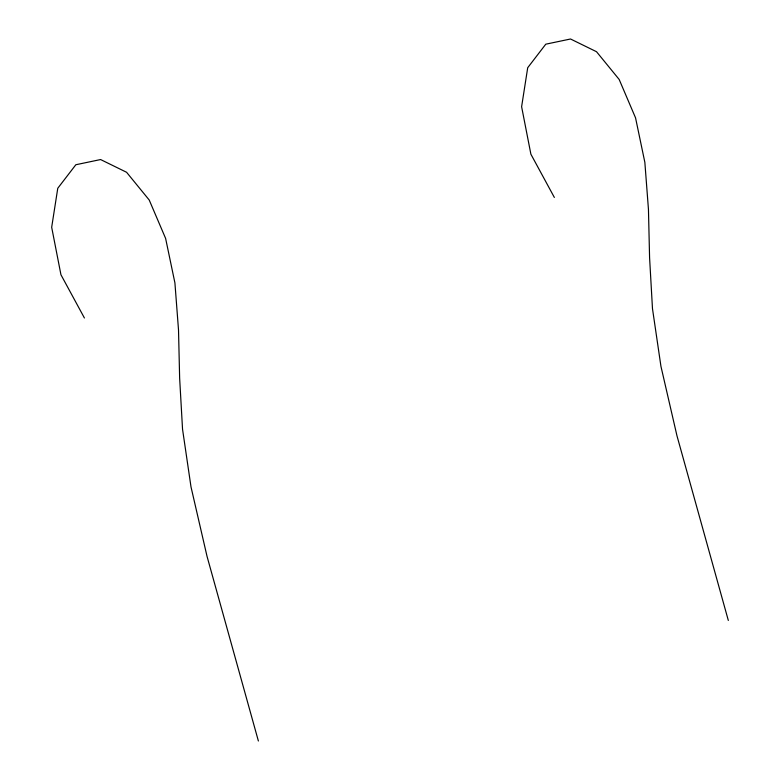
<?xml version="1.0" encoding="UTF-8"?>
<svg xmlns="http://www.w3.org/2000/svg" width="780" height="780" viewBox="0 0 780 780"><rect width="100%" height="100%" fill="white"/><g stroke="black" fill="none" stroke-linecap="round" stroke-linejoin="round"><path stroke-width="1.17" d="M554.356 197.447L530.887 154.196L521.615 106.714L527.709 67.714L545.776 44.187L570.541 39L596.515 51.714L619.164 79.453L635.554 117.868L644.855 162.347L648.453 209.391L649.584 257.683L652.48 308.665L660.943 366.337L676.981 435.825L728.325 620.451M84.415 317.996L60.947 274.755L51.675 227.272L57.769 188.263L75.835 164.746L100.601 159.549L126.574 172.273L149.214 200.011L165.614 238.417L174.915 282.906L178.513 329.95L179.644 378.232L182.54 429.224L191.002 486.895L207.041 556.384L258.385 741"/></g></svg>
